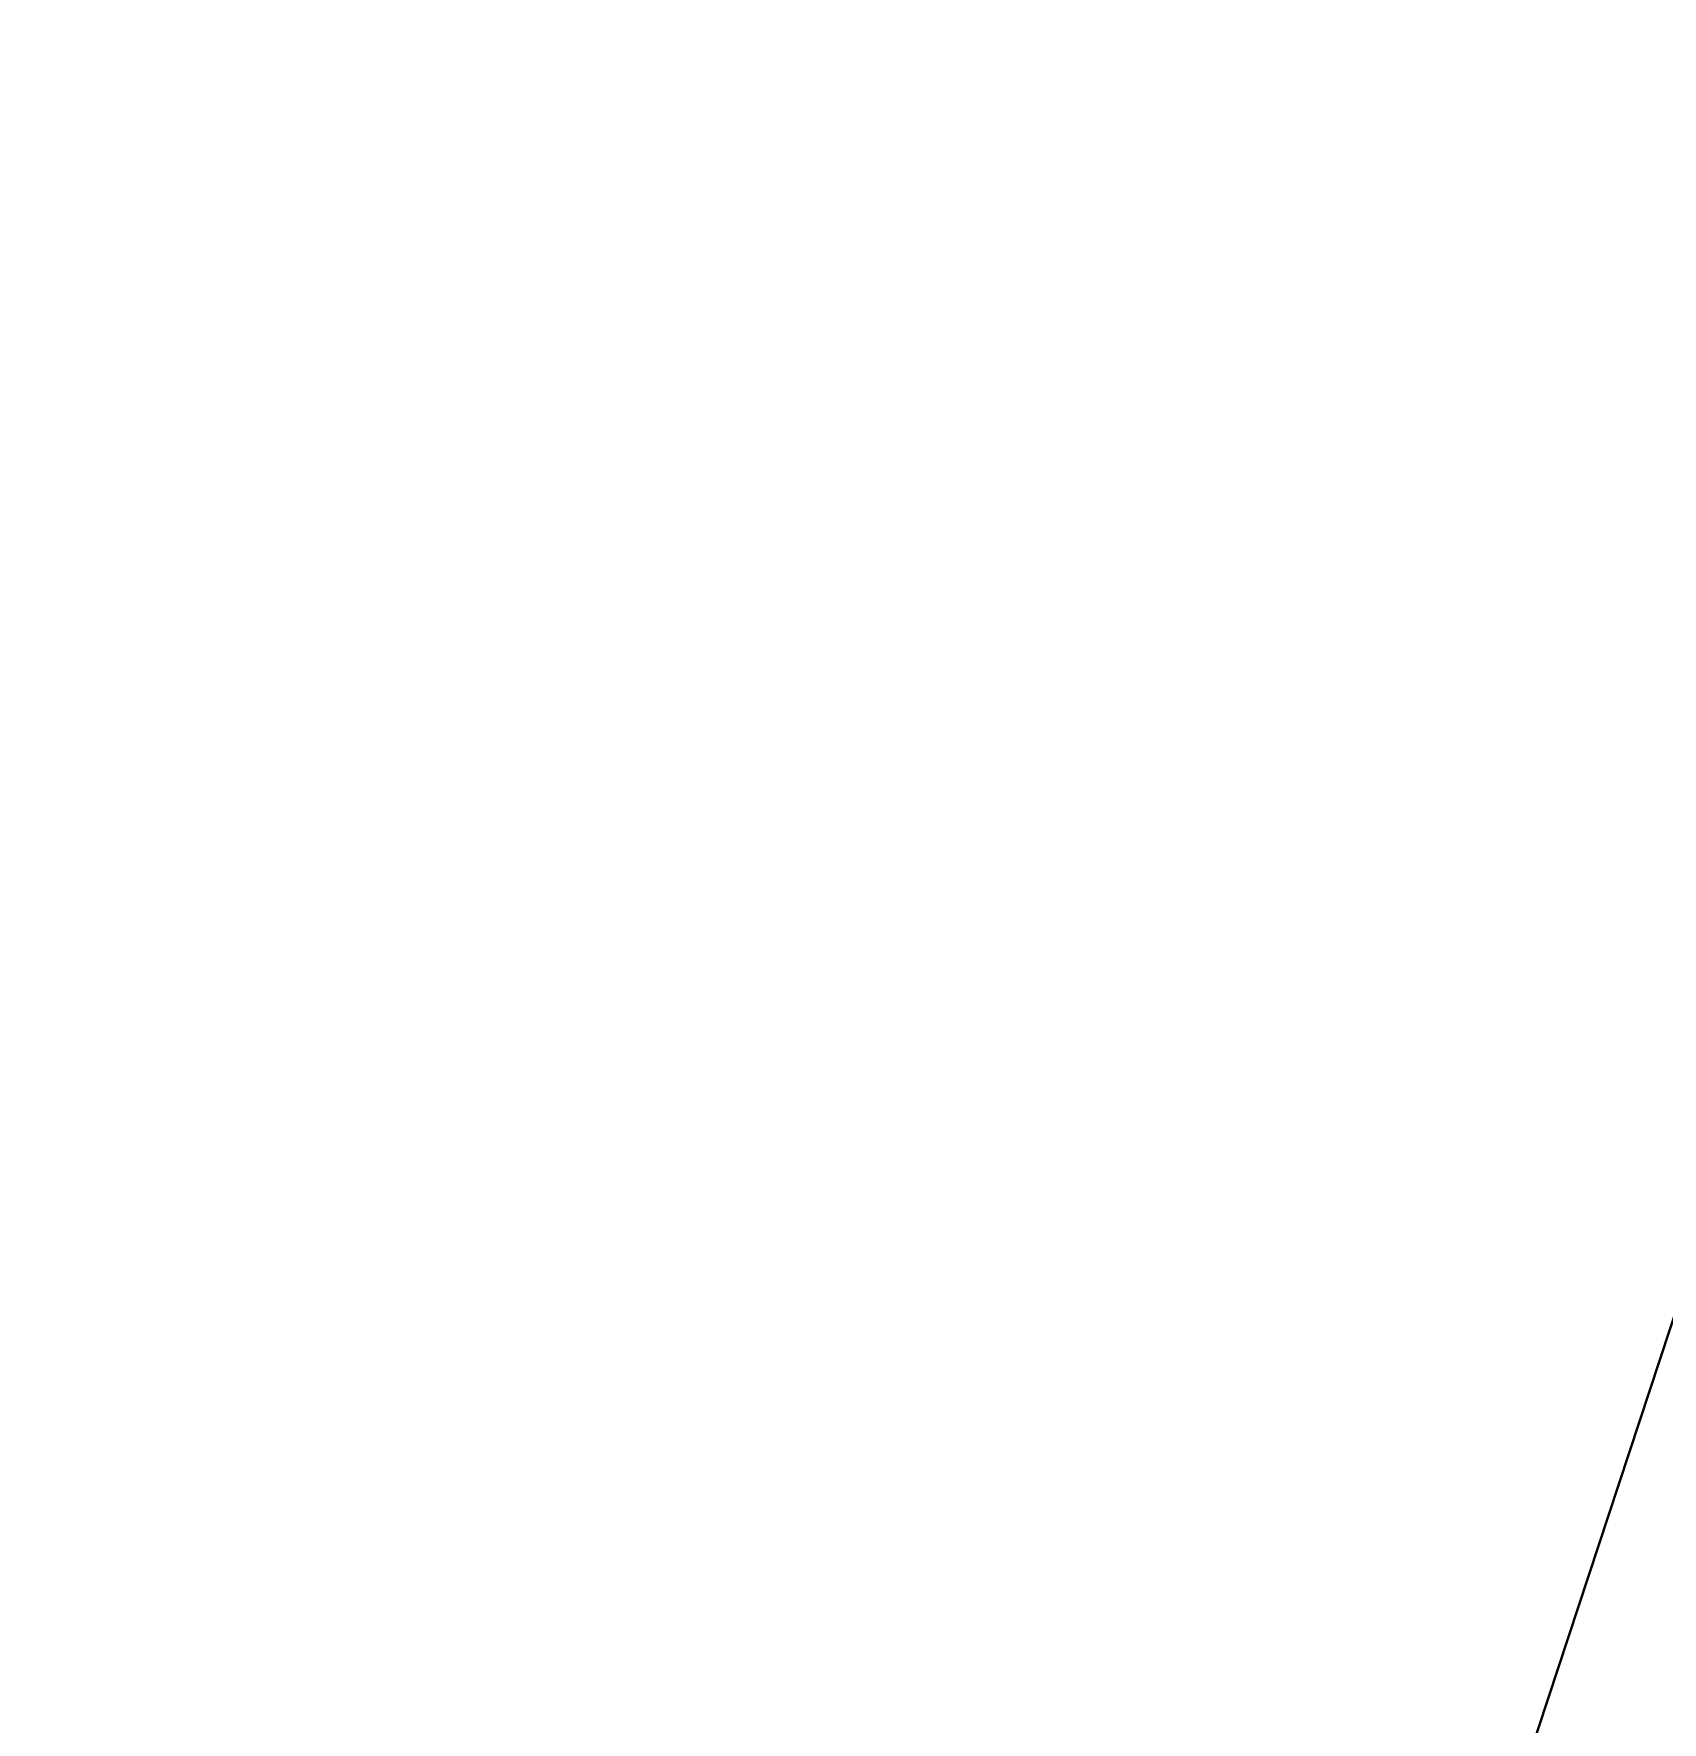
# Model space of a CAD drawing. Header units: metres. Extents: x 2682525 to 2683550, y 1250555 to 1251328.
# Drawn here: x 2683089.35 to 2683094.91, y 1250862.67 to 1250868.44 of the extents above; entities that cross this region are included whole.
import ezdxf

# ---------------------------------------------------------------- set-up
doc = ezdxf.new("R2010")
doc.units = ezdxf.units.M
doc.header["$PDMODE"] = 2
doc.header["$PDSIZE"] = -2
for name, pattern in [('IMPORT-_24_ISO-02 Strichlinie _2_', [38.09999999999999, 30.47999999999999, -7.619999999999998]), ('IMPORT-_25_ISO-10 Strichpunktlinie _2_', [46.98999999999999, 30.47999999999999, -7.619999999999998, 1.270000000000001, -7.619999999999998]), ('IMPORT-_25_VW-01 Strichlinie kurz _2_', [21.165312, 10.580624, -10.584688])]:
    doc.linetypes.add(name, pattern=pattern)
for name, color, linetype, lineweight, true_color in [('2458 A U1_dwg-1', 9, 'Continuous', 18, 0x808080), ('_24_Keine-1', 1, 'IMPORT-_24_ISO-02 Strichlinie _2_', 18, 0xff0000), ('_25_000 Linien-Strichlinie kurz 0_10', 9, 'IMPORT-_25_VW-01 Strichlinie kurz _2_', 18, 0x808080), ('_25_000 Linien-Strichpunktlinie 0_10', 9, 'IMPORT-_25_ISO-10 Strichpunktlinie _2_', 18, 0x808080), ('_25_200 Materialien-Beton', 9, 'Continuous', 18, 0x808080), ('_25_300 Bauteile 3D-Raum-NGF Nettogeschossfläche', 9, 'Continuous', 18, 0x808080), ('_25_300 Bauteile 3D-Tuer', 9, 'Continuous', 18, 0x808080), ('_25_300 Bauteile 3D-Wand Innen', 9, 'Continuous', 18, 0x808080), ('_25_600 Situation-Baulinie', 9, 'Continuous', 18, 0x808080), ('_25_700 Aemter-Feuerpolizei-Fluchtweg', 9, 'IMPORT-_25_VW-01 Strichlinie kurz _2_', 18, 0x808080), ('_25_800 Beschriftung-1_100-Koten', 9, 'Continuous', 18, 0x808080), ('_25_Keine', 9, 'Continuous', 18, 0x808080), ('Bemassung', 9, 'Continuous', 18, 0x808080)]:
    doc.layers.add(name, color=color, linetype=linetype, lineweight=lineweight, true_color=true_color)
doc.layers.add('A-____-____-DIMS', color=7, linetype='Continuous', lineweight=9)
doc.layers.add('Bemassung-1', color=7, linetype='Continuous', lineweight=18)
doc.styles.add('Arial_31', font='arial.ttf', dxfattribs={"width": 0.9, "height": 200})
doc.styles.add('ISOCP_2', font='isocp___.ttf', dxfattribs={"height": 125.8608217592593})
doc.styles.add('ISOCP_3', font='isocp___.ttf', dxfattribs={"height": 75.51649305555554})
doc.dimstyles.new('2_0_mm_-_Arial', dxfattribs={"dimscale": 304.8, "dimtxt": 204.051879991394, "dimasz": 0.2460629921259842, "dimexe": 0.3280839895013123, "dimexo": 0.3280840109072179, "dimgap": 0.08202099737532807, "dimtad": 1, "dimdec": 1, "dimlfac": 0.001, "dimrnd": 0.09999999999999999, "dimzin": 0, "dimdsep": 46, "dimtxsty": 'Arial_31', "dimblk1": 'OBLIQUE', "dimblk2": 'OBLIQUE', "dimsah": 1, "dimcen": 0.09, "dimdle": 0.3280839895013123, "dimazin": 0, "dimtfac": 1, "dimtdec": 4, "dimtix": 1, "dimtmove": 0, "dimatfit": 3, "dimfxl": 1, "dimtvp": 1, "dimtfill": 1, "dimtolj": 1, "dimtzin": 0, "dimarcsym": 2})
doc.dimstyles.new('2_0_mm_-_Arial_1', dxfattribs={"dimscale": 304.8, "dimtxt": 204.051879991394, "dimasz": 0.2460629921259842, "dimexe": 0.3280839895013123, "dimexo": 0.3280840109072179, "dimgap": 0.08202099737532807, "dimtad": 1, "dimdec": 1, "dimlfac": 0.001, "dimrnd": 0.09999999999999999, "dimzin": 0, "dimdsep": 46, "dimtxsty": 'Arial_31', "dimblk1": 'OBLIQUE', "dimblk2": 'OBLIQUE', "dimsah": 1, "dimcen": 0.09, "dimdle": 0.3280839895013123, "dimazin": 0, "dimtfac": 1, "dimtdec": 4, "dimtix": 1, "dimtmove": 2, "dimatfit": 3, "dimfxl": 1, "dimtvp": 1, "dimtfill": 1, "dimtolj": 1, "dimtzin": 0, "dimarcsym": 2})
pattern_1 = [(18.233, (0, 0), (18.77292067800844, -56.98752011815572), []), (288.233, (0, 0), (63.31313485127099, 20.85671487326738), [])]

# ---------------------------------------------------------------- blocks, each defined once
blk = doc.blocks.new('2458 A U1_dwg_VW_SLASH-9044867-U01 Bodenplatte')
at = {"layer": 'Bemassung'}
for p, q in [((-78745.2916024536, -33550.50193177654), (-78857.54480396696, -33662.75513328991)), ((-78701.41820321028, -33606.62853253323), (-78913.65941414777, -33606.62853253323))]:
    blk.add_line(p, q, dxfattribs=at)
blk = doc.blocks.new('2458 A U1_dwg_VW_SLASH-9044869-U01 Bodenplatte')
at = {"layer": 'Bemassung'}
for p, q in [((-78657.54480394101, -33662.75513328987), (-78545.29160242765, -33550.5019317765)), ((-78701.41820318431, -33606.62853253319), (-78489.17699224684, -33606.62853253319))]:
    blk.add_line(p, q, dxfattribs=at)
blk = doc.blocks.new('2458 A U1_dwg_VW_SLASH-9044870-U01 Bodenplatte')
at = {"layer": 'Bemassung'}
for p, q in [((-78745.2916024536, -33550.5019317765), (-78857.54480396696, -33662.75513328987)), ((-78701.41820321028, -33606.62853253319), (-78913.65941414777, -33606.62853253319))]:
    blk.add_line(p, q, dxfattribs=at)
blk = doc.blocks.new('2458 A U1_dwg_VW_SLASH-9044872-U01 Bodenplatte')
at = {"layer": 'Bemassung'}
for p, q in [((-78657.54480394101, -33662.75513328987), (-78545.29160242765, -33550.5019317765)), ((-78701.41820318431, -33606.62853253319), (-78489.17699224684, -33606.62853253319))]:
    blk.add_line(p, q, dxfattribs=at)
blk = doc.blocks.new('2458 A U1_dwg_VW_SLASH-9044945-U01 Bodenplatte')
at = {"layer": 'Bemassung'}
for p, q in [((-79195.29027235285, -32550.50193177514), (-79307.54347386622, -32662.75513328851)), ((-79151.41687310957, -32606.62853253183), (-79363.65808404704, -32606.62853253183))]:
    blk.add_line(p, q, dxfattribs=at)
blk = doc.blocks.new('2458 A U1_dwg_VW_SLASH-9044947-U01 Bodenplatte')
at = {"layer": 'Bemassung'}
for p, q in [((-79007.54463504706, -32662.75513328867), (-78895.2914335337, -32550.5019317753)), ((-79051.41803429037, -32606.62853253198), (-78839.17682335287, -32606.62853253198))]:
    blk.add_line(p, q, dxfattribs=at)
blk = doc.blocks.new('2458 A U1_dwg_VW_SLASH-9044948-U01 Bodenplatte')
at = {"layer": 'Bemassung'}
for p, q in [((-79195.29027235285, -32550.5019317753), (-79307.54347386622, -32662.75513328867)), ((-79151.41687310957, -32606.62853253198), (-79363.65808404704, -32606.62853253198))]:
    blk.add_line(p, q, dxfattribs=at)
blk = doc.blocks.new('2458 A U1_dwg_VW_SLASH-9044949-U01 Bodenplatte')
at = {"layer": 'Bemassung'}
for p, q in [((-78857.54480396921, -32662.75513328868), (-78745.29160245584, -32550.50193177531)), ((-78901.41820321251, -32606.628532532), (-78689.17699227504, -32606.628532532))]:
    blk.add_line(p, q, dxfattribs=at)
blk = doc.blocks.new('2458 A U1_dwg_VW_SLASH-9044950-U01 Bodenplatte')
at = {"layer": 'Bemassung'}
for p, q in [((-78895.2914335337, -32550.50193177531), (-79007.54463504706, -32662.75513328868)), ((-78851.4180342904, -32606.628532532), (-79063.65924522789, -32606.628532532))]:
    blk.add_line(p, q, dxfattribs=at)
blk = doc.blocks.new('2458 A U1_dwg_VW_SLASH-9044951-U01 Bodenplatte')
at = {"layer": 'Bemassung'}
for p, q in [((-78657.54480396921, -32662.75513328869), (-78545.29160245584, -32550.50193177532)), ((-78701.41820321251, -32606.62853253201), (-78489.17699227502, -32606.62853253201))]:
    blk.add_line(p, q, dxfattribs=at)
blk = doc.blocks.new('2458 A U1_dwg_VW_SLASH-9044952-U01 Bodenplatte')
at = {"layer": 'Bemassung'}
for p, q in [((-78745.29160245584, -32550.50193177532), (-78857.54480396921, -32662.75513328869)), ((-78701.41820321255, -32606.62853253201), (-78913.65941415002, -32606.62853253201))]:
    blk.add_line(p, q, dxfattribs=at)
blk = doc.blocks.new('2458 A U1_dwg_VW_SLASH-9044953-U01 Bodenplatte')
at = {"layer": 'Bemassung'}
for p, q in [((-78357.5448039411, -32662.75513328869), (-78245.29160242774, -32550.50193177532)), ((-78401.4182031844, -32606.62853253201), (-78189.17699224692, -32606.62853253201))]:
    blk.add_line(p, q, dxfattribs=at)
blk = doc.blocks.new('2458 A U1_dwg_VW_SLASH-9044954-U01 Bodenplatte')
at = {"layer": 'Bemassung'}
for p, q in [((-78545.29160245584, -32550.50193177532), (-78657.54480396921, -32662.75513328869)), ((-78501.41820321255, -32606.62853253201), (-78713.65941415002, -32606.62853253201))]:
    blk.add_line(p, q, dxfattribs=at)
blk = doc.blocks.new('2458 A U1_dwg_VW_SLASH-9044955-U01 Bodenplatte')
at = {"layer": 'Bemassung'}
for p, q in [((-75745.29160242774, -32550.50193177536), (-75857.5448039411, -32662.75513328873)), ((-75701.41820318444, -32606.62853253204), (-75913.65941412192, -32606.62853253204))]:
    blk.add_line(p, q, dxfattribs=at)
blk = doc.blocks.new('2458 A U1_dwg_VW_SLASH-9044956-U01 Bodenplatte')
at = {"layer": 'Bemassung'}
for p, q in [((-78357.5448039411, -32662.75513328873), (-78245.29160242774, -32550.50193177536)), ((-78401.4182031844, -32606.62853253204), (-78189.17699224692, -32606.62853253204))]:
    blk.add_line(p, q, dxfattribs=at)
blk = doc.blocks.new('2458 A U1_dwg_VW_SLASH-9044958-U01 Bodenplatte')
at = {"layer": 'Bemassung'}
for p, q in [((-75857.5448039411, -32662.75513328887), (-75745.29160242774, -32550.5019317755)), ((-75901.41820318441, -32606.62853253218), (-75689.17699224692, -32606.62853253218))]:
    blk.add_line(p, q, dxfattribs=at)
blk = doc.blocks.new('2458 A U1_dwg_VW_SLASH-9045325-U01 Bodenplatte')
at = {"layer": 'Bemassung'}
for p, q in [((-78745.29160245357, -33050.50193177522), (-78857.54480396694, -33162.75513328859)), ((-78701.41820321027, -33106.6285325319), (-78913.65941414775, -33106.6285325319))]:
    blk.add_line(p, q, dxfattribs=at)
blk = doc.blocks.new('2458 A U1_dwg_VW_SLASH-9045327-U01 Bodenplatte')
at = {"layer": 'Bemassung'}
for p, q in [((-78657.54480396926, -33162.75513328893), (-78545.29160245588, -33050.50193177557)), ((-78701.41820321255, -33106.62853253225), (-78489.17699227507, -33106.62853253225))]:
    blk.add_line(p, q, dxfattribs=at)
blk = doc.blocks.new('2458 A U1_dwg_VW_SLASH-9045328-U01 Bodenplatte')
at = {"layer": 'Bemassung'}
for p, q in [((-78745.29160245357, -33050.50193177557), (-78857.54480396694, -33162.75513328893)), ((-78701.41820321027, -33106.62853253225), (-78913.65941414775, -33106.62853253225))]:
    blk.add_line(p, q, dxfattribs=at)
blk = doc.blocks.new('2458 A U1_dwg_VW_SLASH-9045330-U01 Bodenplatte')
at = {"layer": 'Bemassung'}
for p, q in [((-78657.54480396926, -33162.75513328895), (-78545.29160245588, -33050.50193177559)), ((-78701.41820321255, -33106.62853253227), (-78489.17699227507, -33106.62853253227))]:
    blk.add_line(p, q, dxfattribs=at)
blk = doc.blocks.new('2458 A U1_dwg_VW_SLASH-9046472-U01 Bodenplatte')
at = {"layer": 'Bemassung'}
for p, q in [((-79251.41687310979, -34667.53210463581), (-79251.41687310979, -34879.77331557329)), ((-79307.54347386646, -34711.4055038791), (-79195.2902723531, -34823.65870539247))]:
    blk.add_line(p, q, dxfattribs=at)
blk = doc.blocks.new('2458 A U1_dwg_VW_SLASH-9046473-U01 Bodenplatte')
at = {"layer": 'Bemassung'}
for p, q in [((-79251.41687310979, -34767.53210463566), (-79251.41687310979, -34555.29089369818)), ((-79195.2902723531, -34723.65870539236), (-79307.54347386646, -34611.405503879))]:
    blk.add_line(p, q, dxfattribs=at)
blk = doc.blocks.new('2458 A U1_dwg_VW_SLASH-9046474-U01 Bodenplatte')
at = {"layer": 'Bemassung'}
for p, q in [((-79251.41687310954, -34917.53210463567), (-79251.41687310954, -35129.77331557314)), ((-79307.54347386622, -34961.40550387896), (-79195.29027235285, -35073.65870539233))]:
    blk.add_line(p, q, dxfattribs=at)
blk = doc.blocks.new('2458 A U1_dwg_VW_SLASH-9046475-U01 Bodenplatte')
at = {"layer": 'Bemassung'}
for p, q in [((-79251.41687310954, -34867.53210463577), (-79251.41687310954, -34655.29089369829)), ((-79195.29027235285, -34823.65870539247), (-79307.54347386622, -34711.4055038791))]:
    blk.add_line(p, q, dxfattribs=at)
blk = doc.blocks.new('2458 A U1_dwg_VW_SLASH-9046476-U01 Bodenplatte')
at = {"layer": 'Bemassung'}
for p, q in [((-79251.41687310893, -35137.53250277638), (-79251.41687310893, -35349.77371371385)), ((-79307.54347386562, -35181.40590201967), (-79195.29027235226, -35293.65910353304))]:
    blk.add_line(p, q, dxfattribs=at)
blk = doc.blocks.new('2458 A U1_dwg_VW_SLASH-9046477-U01 Bodenplatte')
at = {"layer": 'Bemassung'}
for p, q in [((-79251.41687310893, -35117.53210463563), (-79251.41687310893, -34905.29089369815)), ((-79195.29027235226, -35073.65870539233), (-79307.54347386562, -34961.40550387896))]:
    blk.add_line(p, q, dxfattribs=at)
blk = doc.blocks.new('2458 A U1_dwg-9041719-U01 Bodenplatte')
at = {"layer": '_25_200 Materialien-Beton'}
h = blk.add_hatch(dxfattribs=at)
h.set_pattern_fill('FP_1', color=256, style=0, pattern_type=2)
h.set_pattern_definition(pattern_1)
h.paths.add_polyline_path([(-78601.41820321267, -36092.62907878838), (-78601.41820321267, -30877.67519800753), (-78801.41820321268, -30877.67519800755), (-78801.41820321268, -36092.62907878838)])
h = blk.add_hatch(dxfattribs=at)
h.set_pattern_fill('FP_1', color=256, style=0, pattern_type=2)
h.set_pattern_definition(pattern_1)
h.paths.add_polyline_path([(-78805.21843396642, -35017.51147295078), (-78802.503983428, -34767.52620986862), (-80103.57597989819, -34753.39859475331), (-80106.29043043342, -35003.38385783554), (-79860.4442099865, -35006.05336481858)])
h = blk.add_hatch(dxfattribs=at)
h.set_pattern_fill('FP_1', color=256, style=0, pattern_type=2)
h.set_pattern_definition(pattern_1)
h.paths.add_polyline_path([(-78801.41820321266, -35017.53210463571), (-76696.41843352126, -35017.53210463571), (-76696.41843352451, -34767.53210463581), (-78801.41820321266, -34767.53210463574)])
h = blk.add_hatch(dxfattribs=at)
h.set_pattern_fill('FP_1', color=256, style=0, pattern_type=2)
h.set_pattern_definition(pattern_1)
h.paths.add_polyline_path([(-78601.41538418407, -35610.01654008817), (-78601.41669497982, -35237.53250277638), (-78801.41538418405, -35237.5321046357), (-78801.41407338686, -35610.01654008817)])
h = blk.add_hatch(dxfattribs=at)
h.set_pattern_fill('FP_1', color=256, style=0, pattern_type=2)
h.set_pattern_definition(pattern_1)
h.paths.add_polyline_path([(-95824.25707511224, -36217.6290787884), (-78601.4182032127, -36217.62907878838), (-78601.4182032127, -35967.62907878838), (-101147.9999999999, -35967.62907878838), (-101147.9999999999, -36217.6290787884)])
h = blk.add_hatch(dxfattribs=at)
h.set_pattern_fill('FP_1', color=256, style=0, pattern_type=2)
h.set_pattern_definition(pattern_1)
h.paths.add_polyline_path([(-48500.30777385936, -36217.6290787884), (-48500.30777385938, -35967.62907878838), (-78601.4182032127, -35967.62907878839), (-78601.4182032127, -36217.6290787884), (-55914.7249122979, -36217.6290787884)])
at = {"layer": '_25_Keine'}
for points in [[(-77748.91831836777, -34667.53210463571), (-77607.49696213259, -34526.11074839626), (-77890.33967460722, -34526.11074839626)], [(-78242.78180609453, -34767.5321046357), (-78101.36044985936, -34626.11074839625), (-78384.203162334, -34626.11074839625)], [(-78101.36044985346, -35158.95346087089), (-78384.2031623281, -35158.95346087089), (-78242.78180609293, -35017.53210463571)]]:
    blk.add_hatch(color=256, dxfattribs=at).paths.add_polyline_path(points)
at = {"layer": '_24_Keine-1', "flags": 128}
blk.add_lwpolyline([(-120346.04804202, -37184.60759412197), (-79100.88624511052, -37184.60759412197), (-44387.89335349894, -37184.60759412197), (-34398.49231407593, -37203.06322460497), (-15063.83701333332, -36526.14934421361), (-8041.731119435301, -36152.02896011105)], dxfattribs=at)
blk.add_lwpolyline([(-120346.04804202, -37184.60759412197), (-79100.88624511052, -37184.60759412197), (-44387.89335349894, -37184.60759412197), (-34398.49231407593, -37203.06322460497), (-15063.83701333332, -36526.14934421361), (-8041.731119435301, -36152.02896011105)], dxfattribs=at)
at = {"layer": '_25_000 Linien-Strichlinie kurz 0_10'}
blk.add_line((-78776.4184335211, -34597.53257460009), (-78776.4184335211, -34765.43938287035), dxfattribs=at)
at = {"layer": '_25_000 Linien-Strichlinie kurz 0_10', "flags": 128}
blk.add_lwpolyline([(-78801.41820321223, -35017.53210462784), (-78601.41669497974, -35017.53210462784), (-78601.41669497974, -35237.53250277635), (-78801.41820321223, -35237.53250277635)], close=True, dxfattribs=at)
at = {"layer": '_25_000 Linien-Strichpunktlinie 0_10'}
blk.add_line((-80920.87396809664, -21262.22230178568), (-80920.87396809664, -35967.6290782401), dxfattribs=at)
at = {"layer": '_25_200 Materialien-Beton'}
for p, q in [((-78801.41820321258, -30877.67519800751), (-78801.41820321258, -36092.62907878835)), ((-78601.41820321258, -30877.6751980075), (-78601.41820321258, -36092.62907878835))]:
    blk.add_line(p, q, dxfattribs=at)
at = {"layer": '_25_200 Materialien-Beton', "flags": 128}
for points in [[(-18304.1090539221, -33460.46579612361), (-18304.1090539221, -36217.62907878838), (-48500.30777385931, -36217.62907878838), (-78601.41820321263, -36217.62907878838), (-101147.9999999997, -36217.62907878838), (-108898, -36217.62907878838), (-118724.255066365, -36217.62907878838), (-118724.255066365, -27248.6188122859), (-117524.2550665291, -27248.6188122859), (-117524.2550665291, -24902.67338658694)], [(-45650.307773881, -30877.67519800747), (-45650.307773881, -35967.62907878837), (-48500.30777385931, -35967.62907878837), (-78601.41820321263, -35967.62907878837), (-101147.9999999998, -35967.62907878837), (-108898, -35967.62907878837), (-118474.255066365, -35967.62907878837), (-118474.255066365, -27498.61881228587), (-117274.2550665292, -27498.61881228587), (-117274.2550665292, -24902.84229519893)], [(-80106.29043043334, -35003.3838578355), (-78805.21843396634, -35017.51147295075), (-78802.50398342793, -34767.52620986859), (-80103.5759798981, -34753.39859475327)], [(-76696.4184335244, -34767.53210463576), (-78801.41820321257, -34767.53210463576), (-78801.41820321257, -35017.53210463568), (-76696.41843352119, -35017.53210463568)], [(-78601.415384184, -35610.01654008812), (-78601.415384184, -35237.53250277635), (-78801.41538418396, -35237.53250277635), (-78801.41538418396, -35610.01654008812)]]:
    blk.add_lwpolyline(points, dxfattribs=at)
at = {"layer": '_25_300 Bauteile 3D-Raum-NGF Nettogeschossfläche', "flags": 128}
for points in [[(-117274.2550665293, -27498.61881228585), (-118474.2550663646, -27498.61881228585), (-118474.2550663646, -35967.62907878839), (-78801.41820321266, -35967.62907878839), (-78801.41820321266, -28020.38244426707)], [(-78801.4182032103, -28020.3824442671), (-78801.4182032103, -30857.67519800747), (-78601.41820318442, -30857.67519800747), (-78601.41820318442, -35967.62907878838)], [(-78601.41820321049, -35967.62907878838), (-45650.3077738728, -35967.62907878838), (-45650.3077738728, -28020.37095639616)]]:
    blk.add_lwpolyline(points, dxfattribs=at)
at = {"layer": '_25_300 Bauteile 3D-Tuer'}
blk.add_line((-78861.41820321266, -28020.43990764163), (-78861.41820321266, -33732.67519800754), dxfattribs=at)
at = {"layer": '_25_300 Bauteile 3D-Tuer', "flags": 128}
for points in [[(-78861.41820321266, -28020.43990764163), (-78861.41820321266, -30857.67519800755), (-78821.41820321267, -30857.67519800755), (-78821.41820321267, -28020.25680325355)], [(-78861.41820321266, -33732.67519800754), (-78821.41820321267, -33732.67519800754), (-78821.41820321267, -28020.25680325355)]]:
    blk.add_lwpolyline(points, dxfattribs=at)
blk.add_lwpolyline([(-78821.41820321258, -30877.67519800751), (-78821.41820321258, -30857.67519800751), (-78581.41820321257, -30857.67519800751), (-78581.41820321257, -30877.67519800751)], close=True, dxfattribs=at)
at = {"layer": '_25_300 Bauteile 3D-Wand Innen'}
for p, q in [((-78801.41820321258, -30877.67519800751), (-78801.41820321258, -36092.62907878835)), ((-78801.41820321257, -30877.67519800751), (-78601.41820321258, -30877.67519800751)), ((-78601.41820321258, -30877.6751980075), (-78601.41820321258, -36092.62907878835))]:
    blk.add_line(p, q, dxfattribs=at)
at = {"layer": '_25_300 Bauteile 3D-Wand Innen', "flags": 128}
for points in [[(-18304.1090539221, -33460.46579612361), (-18304.1090539221, -36217.62907878838), (-48500.30777385931, -36217.62907878838), (-78601.41820321263, -36217.62907878838), (-101147.9999999997, -36217.62907878838), (-108898, -36217.62907878838), (-118724.255066365, -36217.62907878838), (-118724.255066365, -27248.6188122859), (-117524.2550665291, -27248.6188122859), (-117524.2550665291, -24902.67338658694)], [(-78809.07370373262, -35967.62907878835), (-101147.9999999998, -35967.62907878835), (-108898, -35967.62907878835), (-118474.255066365, -35967.62907878835), (-118474.255066365, -27498.61881228587), (-117274.2550665291, -27498.61881228587), (-117274.2550665291, -24902.84229519893)], [(-45650.307773881, -30877.67519800747), (-45650.307773881, -35967.62907878837), (-48500.30777385931, -35967.62907878837), (-78601.41820321263, -35967.62907878837), (-78609.07370373263, -35967.62907878837)]]:
    blk.add_lwpolyline(points, dxfattribs=at)
at = {"layer": '_25_600 Situation-Baulinie', "flags": 128}
blk.add_lwpolyline([(-39998.30878082777, -19697.6751988499), (-28728.35925969961, -19697.6751988499), (-28728.35925969961, -15650.46579640768), (-31328.35925987479, -15650.46579640768), (-31328.35925987479, -7749.77864224621), (-18478.89012047552, -7749.77864224621), (-18478.89012047552, -6190.465796475198), (-8478.890120348786, -6190.465796475198), (-8478.890120348786, -13050.46579667138), (-9678.89012010524, -13050.46579667138), (-9678.89012010524, -26600.46579642589), (-8478.890120445896, -26600.46579642589), (-8478.890120445896, -33460.46579628942), (-18304.10905391994, -33460.46579628942), (-18304.10905391994, -36217.6290792397), (-118724.2550663652, -36217.6290792397), (-118724.2550663652, -27248.61881228595), (-117524.2550665293, -27248.61881228595), (-117524.2550665293, -21873.83377174422)], dxfattribs=at)
at = {"layer": '_25_700 Aemter-Feuerpolizei-Fluchtweg'}
blk.add_line((-78601.41820318445, -35967.62907700967), (-67662.85669525705, -21262.2223017857), dxfattribs=at)
at = {"layer": '_25_700 Aemter-Feuerpolizei-Fluchtweg', "flags": 128}
blk.add_lwpolyline([(-108163.8627957849, -24658.6188136833), (-108163.8627957849, -25138.61881368329), (-78801.41820321255, -35967.62907878838)], dxfattribs=at)
blk.add_lwpolyline([(-78598.97872195097, -35965.70711843456), (-78601.41820318435, -35967.62907700963), (-78600.26652975174, -35964.74487144191)], close=True, dxfattribs=at)
at = {"layer": '_25_800 Beschriftung-1_100-Koten'}
for p, q in [((-78897.90389432097, -30928.61818371648), (-78897.90389432097, -30678.61818371648)), ((-78501.4182031843, -30928.61818371649), (-78501.4182031843, -30678.61818371649)), ((-78772.90389432097, -30803.61818371648), (-79022.90389432097, -30803.61818371648)), ((-78626.4182031843, -30803.61818371649), (-78376.41820318431, -30803.61818371649)), ((-78897.90389429266, -35742.62907878837), (-78897.90389429266, -35992.62907878836)), ((-78501.41820321258, -35742.62907878836), (-78501.41820321258, -35992.62907878836)), ((-78772.90389429267, -35867.62907878837), (-79022.90389429269, -35867.62907878837)), ((-78626.41820321258, -35867.62907878835), (-78376.4182032126, -35867.62907878835))]:
    blk.add_line(p, q, dxfattribs=at)
at = {"layer": '_25_800 Beschriftung-1_100-Koten', "flags": 128}
for points in [[(-78822.90389432099, -30803.61818371648), (-78897.90389432099, -30803.61818371648), (-78897.90389432099, -30878.61818371648), (-78897.90389432099, -30803.61818371648), (-78972.90389432097, -30803.61818371648), (-78897.90389432099, -30803.61818371648), (-78897.90389432099, -30728.61818371648), (-78897.90389432099, -30803.61818371648)], [(-78576.4182031843, -30803.61818371648), (-78501.4182031843, -30803.61818371648), (-78501.4182031843, -30878.61818371648), (-78501.4182031843, -30803.61818371648), (-78426.41820318431, -30803.61818371648), (-78501.4182031843, -30803.61818371648), (-78501.4182031843, -30728.61818371648), (-78501.4182031843, -30803.61818371648)], [(-78822.90389429267, -35867.62907878837), (-78897.90389429267, -35867.62907878837), (-78897.90389429267, -35792.62907878837), (-78897.90389429267, -35867.62907878837), (-78972.90389429266, -35867.62907878837), (-78897.90389429267, -35867.62907878837), (-78897.90389429267, -35942.62907878837), (-78897.90389429267, -35867.62907878837)], [(-78576.41820321258, -35867.62907878835), (-78501.41820321258, -35867.62907878835), (-78501.41820321258, -35792.62907878836), (-78501.41820321258, -35867.62907878835), (-78426.4182032126, -35867.62907878835), (-78501.41820321258, -35867.62907878835), (-78501.41820321258, -35942.62907878836), (-78501.41820321258, -35867.62907878835)]]:
    blk.add_lwpolyline(points, close=True, dxfattribs=at)
at = {"layer": '_25_800 Beschriftung-1_100-Koten'}
for centre, radius, start, end in [((-78897.90389432099, -30803.61818371647), 75, 90, 180.0000000000052), ((-78897.903894321, -30803.61818371648), 75.00000000000364, 2.779804791599114e-12, 90.00000000000277), ((-78501.4182031843, -30803.61818371649), 74.99999999999454, 89.99999999999582, 179.9999999999959), ((-78501.4182031843, -30803.61818371648), 74.99999999998545, 359.9999999999968, 90), ((-78897.90389432099, -30803.61818371648), 75, 180, 269.9999999999996), ((-78897.90389432097, -30803.61818371648), 74.99999999998545, 269.9999999999996, 5.558422176117687e-12), ((-78501.4182031843, -30803.61818371649), 75, 179.9999999999945, 269.9999999999996), ((-78501.4182031843, -30803.61818371649), 74.99999999998909, 270.0000000000024, 2.779804791599114e-12), ((-78897.90389429267, -35867.62907878837), 74.99999999999636, 89.99999999999723, 179.9999999999972), ((-78897.90389429266, -35867.62907878836), 74.99999999998545, 359.9999999999941, 90), ((-78501.4182032126, -35867.62907878835), 75.00000000000149, 89.99999999999166, 179.9999999999916), ((-78501.41820321258, -35867.62907878835), 74.99999999997367, 359.9999999999941, 89.99999999999443), ((-78897.90389429267, -35867.62907878837), 75, 180, 269.9999999999996), ((-78897.9038942927, -35867.62907878837), 74.99999999999636, 269.9999999999968, 359.9999999999968), ((-78501.41820321258, -35867.62907878835), 75.00000000000364, 180.0000000000028, 270.0000000000024), ((-78501.41820321258, -35867.62907878837), 74.99999999998545, 269.9999999999996, 5.558422176118226e-12)]:
    blk.add_arc(centre, radius, start, end, dxfattribs=at)
at = {"layer": '_25_Keine'}
for p, q in [((-78601.41820317999, -25101.90205808578), (-78601.41820317999, -30803.61818371649)), ((-76696.4184335244, -34337.53257454367), (-80102.56689936704, -34337.53257454367)), ((-77607.49696213259, -34526.11074839626), (-77890.33967460722, -34526.11074839626)), ((-77890.33967460722, -34526.11074839626), (-77748.91831836777, -34667.53210463571)), ((-77748.91831836777, -34667.53210463571), (-77607.49696213259, -34526.11074839626)), ((-79934.79452797736, -34610.95221306794), (-79518.36758683094, -34615.47396095287)), ((-78101.36044985936, -34626.11074839625), (-78384.203162334, -34626.11074839625)), ((-78384.203162334, -34626.11074839625), (-78242.78180609453, -34767.5321046357)), ((-78242.78180609453, -34767.5321046357), (-78101.36044985936, -34626.11074839625)), ((-78384.2031623281, -35158.95346087089), (-78242.78180609293, -35017.53210463571)), ((-78242.78180609293, -35017.53210463571), (-78101.36044985346, -35158.95346087089)), ((-78101.36044985346, -35158.95346087089), (-78384.2031623281, -35158.95346087089))]:
    blk.add_line(p, q, dxfattribs=at)
at = {"layer": '_25_Keine', "flags": 128}
for points in [[(-78601.41820321255, -25087.67519800747), (-75706.4182032125, -27957.65213969306), (-78601.41820321245, -30877.67519800747)], [(-80428.81953215816, -26701.01001284072), (-81696.41820321267, -27957.65213969315), (-78801.41820321266, -30877.6751980075)], [(-80103.5759798981, -34753.39859475326), (-78802.50398342793, -34767.52620986854), (-78801.41820321255, -34667.53210463565), (-80102.49019968275, -34653.40448952038)], [(-76696.4184335228, -34667.53210463565), (-78801.41820321255, -34667.53210463565), (-78801.41820321255, -34767.53210463566), (-76696.41843352279, -34767.53210463566)]]:
    blk.add_lwpolyline(points, dxfattribs=at)
for points in [[(-84251.41687310956, -30857.67519800745), (-81751.41687310957, -30857.67519800745), (-81751.41687310957, -35857.67519800746), (-84251.41687310956, -35857.67519800746)], [(-81751.41687310956, -30857.67519800746), (-79251.41687310957, -30857.67519800746), (-79251.41687310957, -35857.67519800746), (-81751.41687310956, -35857.67519800746)], [(-78951.41803429053, -36017.67519755681), (-79251.41687310951, -36017.67519755681), (-79251.41687310951, -30857.67519800746), (-78951.41803429062, -30857.67519800746)], [(-78801.41820321037, -36017.67519755962), (-78951.41803429052, -36017.67519755962), (-78951.41803429052, -30857.67519800745), (-78801.41820321023, -30857.67519800745)], [(-78601.41820318435, -36017.67519756228), (-78801.41820321036, -36017.67519756228), (-78801.41820321036, -30857.67519800748), (-78601.41820318432, -30857.67519800748)], [(-78301.41820318437, -36017.67519756666), (-78601.41820318437, -36017.67519756666), (-78601.41820318437, -30857.67519800747), (-78301.41820318444, -30857.67519800747)], [(-75801.41820318444, -35857.67519800746), (-78301.41820318444, -35857.67519800746), (-78301.41820318444, -30857.67519800745), (-75801.41820318444, -30857.67519800745)], [(-73301.41820318444, -35857.67519800744), (-75801.41820318444, -35857.67519800744), (-75801.41820318444, -30857.67519800743), (-73301.41820318444, -30857.67519800743)], [(-80243.98825560443, -34196.11121836301), (-76696.4184335244, -34196.11121836301), (-76696.4184335244, -35610.01654008809), (-80243.9882556044, -35610.01654008809)], [(-77306.10101516133, -34196.11121836512), (-77164.67965892186, -34337.53257460029), (-77023.25830268668, -34196.11121836085)], [(-79520.36962737884, -34614.94623242305), (-79518.36758683094, -34615.47396095287), (-79520.36526906972, -34616.01795491369)]]:
    blk.add_lwpolyline(points, close=True, dxfattribs=at)
at = {"layer": 'Bemassung'}
for p, q in [((-79063.65924522789, -32606.628532532), (-79175.90045616537, -32606.628532532)), ((-78913.65941415002, -32606.62853253201), (-79025.90062508752, -32606.62853253201)), ((-78839.17682335287, -32606.62853253198), (-78726.93561241539, -32606.62853253198)), ((-78713.65941415002, -32606.62853253201), (-78825.90062508751, -32606.62853253201)), ((-78689.17699227504, -32606.628532532), (-78576.93578133752, -32606.628532532)), ((-78489.17699227502, -32606.62853253201), (-78376.93578133754, -32606.62853253201)), ((-78601.41820321255, -33106.62853253225), (-78801.41820321027, -33106.62853253225)), ((-78601.41820318434, -33606.62853253319), (-78801.41820321027, -33606.62853253319)), ((-79251.41687310979, -34555.29089369818), (-79251.41687310979, -34443.04968276068)), ((-79251.41687310954, -34655.29089369829), (-79251.41687310954, -34543.04968276079)), ((-78779.41843352262, -34667.53210463568), (-79351.41687310977, -34667.53210463568)), ((-79251.41687310893, -34905.29089369815), (-79251.41687310893, -34793.04968276064)), ((-79251.41687310979, -34879.77331557329), (-79251.41687310979, -34992.01452651079)), ((-79251.41687310954, -35129.77331557314), (-79251.41687310954, -35242.01452651065)), ((-78804.41820321223, -35237.53250277635), (-79351.41687310892, -35237.53250277635)), ((-79251.41687310893, -35349.77371371385), (-79251.41687310893, -35462.01492465136))]:
    blk.add_line(p, q, dxfattribs=at)
at = {"layer": 'Bemassung', "flags": 128}
for points in [[(-78951.41803429037, -32706.62853253198), (-78951.41803429037, -32149.79851787204)], [(-78801.41820321254, -32706.62853253199), (-78801.41820321254, -32149.79851787203)], [(-78601.41820321252, -32706.62853253199), (-78601.41820321252, -32149.79851787203)], [(-78301.41820318442, -32706.62853253202), (-78301.41820318442, -32149.79851787204)], [(-79251.41687310954, -32706.62853253197), (-79251.41687310954, -32202.5642198657)], [(-78601.41820321255, -33206.62853253225), (-78601.41820321255, -32190.78248413431)], [(-75801.41820318442, -32706.62853253216), (-75801.41820318442, -32257.28420711736)], [(-78801.41820321027, -33706.62853253317), (-78801.41820321027, -32528.42354428526)], [(-78601.41820318434, -33706.62853253317), (-78601.41820318434, -32528.42354428527)], [(-78801.41820321027, -33206.62853253223), (-78801.41820321027, -33062.04273085197)], [(-79351.41687310953, -34767.53210463579), (-78779.41843352238, -34767.53210463579)], [(-79351.41687310892, -35017.53210463565), (-78771.9183183645, -35017.53210463565)]]:
    blk.add_lwpolyline(points, close=True, dxfattribs=at)
for points in [[(-79475.89929498454, -32606.62853253198), (-79363.65808404704, -32606.62853253198), (-81639.17566217203, -32606.62853253198)], [(-78301.41820318442, -32606.62853253201), (-78601.41820321252, -32606.62853253201), (-78801.41820321254, -32606.62853253201), (-78951.41803429037, -32606.62853253201), (-79251.41687310954, -32606.62853253201)], [(-75913.65941412192, -32606.62853253204), (-78189.17699224692, -32606.62853253204), (-78076.93578130941, -32606.62853253204)], [(-73525.90062505941, -32606.62853253231), (-73413.65941412192, -32606.62853253231), (-75689.17699224692, -32606.62853253231)], [(-79025.90062508525, -33106.62853253225), (-78913.65941414775, -33106.62853253225), (-86754.17566217206, -33106.62853253225), (-86641.93445123456, -33106.62853253225)], [(-73410.90062505944, -33106.62853253249), (-73298.65941412194, -33106.62853253249), (-78489.17699227507, -33106.62853253249), (-78376.93578133757, -33106.62853253249)], [(-79025.90062508527, -33606.62853253319), (-78913.65941414777, -33606.62853253319), (-86864.17566217204, -33606.62853253319)], [(-73188.65941412197, -33606.62853253319), (-78489.17699224684, -33606.62853253319), (-78376.93578130934, -33606.62853253319)], [(-79251.41687310893, -35237.53250277635), (-79251.41687310893, -35017.53210463565), (-79251.41687310893, -34767.53210463579), (-79251.41687310893, -34667.53210463568)]]:
    blk.add_lwpolyline(points, dxfattribs=at)
for name in ['2458 A U1_dwg_VW_SLASH-9044945-U01 Bodenplatte', '2458 A U1_dwg_VW_SLASH-9044948-U01 Bodenplatte', '2458 A U1_dwg_VW_SLASH-9044950-U01 Bodenplatte', '2458 A U1_dwg_VW_SLASH-9044947-U01 Bodenplatte', '2458 A U1_dwg_VW_SLASH-9044952-U01 Bodenplatte', '2458 A U1_dwg_VW_SLASH-9044949-U01 Bodenplatte', '2458 A U1_dwg_VW_SLASH-9044954-U01 Bodenplatte', '2458 A U1_dwg_VW_SLASH-9044951-U01 Bodenplatte', '2458 A U1_dwg_VW_SLASH-9044953-U01 Bodenplatte', '2458 A U1_dwg_VW_SLASH-9044956-U01 Bodenplatte', '2458 A U1_dwg_VW_SLASH-9044955-U01 Bodenplatte', '2458 A U1_dwg_VW_SLASH-9044958-U01 Bodenplatte', '2458 A U1_dwg_VW_SLASH-9045325-U01 Bodenplatte', '2458 A U1_dwg_VW_SLASH-9045328-U01 Bodenplatte', '2458 A U1_dwg_VW_SLASH-9045327-U01 Bodenplatte', '2458 A U1_dwg_VW_SLASH-9045330-U01 Bodenplatte', '2458 A U1_dwg_VW_SLASH-9044867-U01 Bodenplatte', '2458 A U1_dwg_VW_SLASH-9044870-U01 Bodenplatte', '2458 A U1_dwg_VW_SLASH-9044869-U01 Bodenplatte', '2458 A U1_dwg_VW_SLASH-9044872-U01 Bodenplatte', '2458 A U1_dwg_VW_SLASH-9046473-U01 Bodenplatte', '2458 A U1_dwg_VW_SLASH-9046475-U01 Bodenplatte', '2458 A U1_dwg_VW_SLASH-9046472-U01 Bodenplatte', '2458 A U1_dwg_VW_SLASH-9046477-U01 Bodenplatte', '2458 A U1_dwg_VW_SLASH-9046474-U01 Bodenplatte', '2458 A U1_dwg_VW_SLASH-9046476-U01 Bodenplatte']:
    blk.add_blockref(name, (0, 0))
at = {"layer": '_25_800 Beschriftung-1_100-Koten', "char_height": 125.8608217592593, "attachment_point": 1, "line_spacing_factor": 1.478621465017729, "style": 'ISOCP_2'}
for s, insert, width in [('455.35', (-79432.9221643443, -30635.72630083442), 659.7890841813136), ('-3.40m / 455.45', (-79976.95731207887, -35689.74466600685), 1624.096207215541), ('-3.40m / 455.45', (-78430.96842391738, -35689.74466600691), 1624.096207215541)]:
    blk.add_mtext(s, dxfattribs=dict(at, insert=insert, width=width))
at = {"layer": '_25_Keine', "attachment_point": 1, "line_spacing_factor": 1.478621465017729}
for s, insert, char_height, width, style in [('Gem. LA', (-77401.67673090372, -34072.75893616704), 125.8608217592593, 795.1304347826086, 'ISOCP_2'), ('458.73', (-77891.97088580506, -34401.0414017841), 125.8608217592593, 659.7890841813136, 'ISOCP_2'), ('458.63', (-78465.63121119644, -34501.0414017853), 125.8608217592593, 659.7890841813136, 'ISOCP_2'), ('Gefälle', (-79918.0094662687, -34538.54654320411), 75.51649305555554, 436.4677804295942, 'ISOCP_3'), ('458.33', (-78465.63121118754, -35234.96744759326), 125.8608217592593, 659.7890841813136, 'ISOCP_2')]:
    blk.add_mtext(s, dxfattribs=dict(at, insert=insert, char_height=char_height, width=width, style=style))
at = {"layer": 'Bemassung-1', "char_height": 125.8608217592593, "line_spacing_factor": 1.478621465017729, "style": 'ISOCP_2'}
for s, insert, width, attachment_point in [('2.50', (-80501.41687310953, -32499.59525656414), 406.0240518038852, 2), ('30', (-79409.76010939376, -32462.96194792258), 236.8473635522664, 2), ('15', (-79031.8610138912, -32462.96194792258), 203.0120259019426, 2), ('20', (-78675.66295907217, -32462.96194792261), 236.8473635522664, 2), ('30', (-78171.23335331783, -32462.96194792265), 236.8473635522664, 2), ('2.50', (-77051.41820318441, -32499.59525656435), 406.0240518038852, 2), ('5', (-75769.89962997542, -32833.73392162681), 118.4236817761332, 1), ('20', (-78701.4182032114, -32999.59525656453), 236.8473635522664, 2), ('5.41', (-76126.32834443961, -32980.27187838937), 389.1063829787234, 1), ('5', (-75707.25237209503, -33333.73392162773), 118.4236817761332, 1), ('20', (-78418.74714203822, -33462.9619479238), 236.8473635522664, 2), ('5.52', (-76078.9756022918, -33480.2718783903), 406.0240518038852, 1)]:
    blk.add_mtext(s, dxfattribs=dict(at, insert=insert, width=width, attachment_point=attachment_point))
at = {"layer": 'Bemassung-1', "char_height": 125.8608217592593, "attachment_point": 2, "rotation": 90, "line_spacing_factor": 1.478621465017729, "style": 'ISOCP_2'}
for s, insert, width in [('10', (-79143.29456883046, -34559.19376958965), 203.0120259019426), ('25', (-79143.29456882963, -34900.10953693809), 236.8473635522664), ('22', (-79357.37698381607, -35127.53230370597), 236.8473635522664)]:
    blk.add_mtext(s, dxfattribs=dict(at, insert=insert, width=width))
blk = doc.blocks.new('_Oblique')
at = {"color": 0, "linetype": 'ByBlock', "lineweight": -2}
blk.add_line((-0.5, -0.5), (0.5, 0.5), dxfattribs=at)
blk = doc.blocks.new('*D1807')
at = {"layer": 'A-____-____-DIMS', "color": 0, "lineweight": -2, "transparency": 16777216}
for p, q in [((2683068.897622096, 1250867.009540824), (2683135.861756529, 1250900.785341326)), ((2683053.688199543, 1250859.338114525), (2683068.897622096, 1250867.009540824)), ((2683053.688199543, 1250859.338114525), (2682986.72406511, 1250825.562314023)), ((2683113.74310552, 1250778.098576879), (2683113.932022766, 1250777.724028246)), ((2683098.698719751, 1250770.099947516), (2683098.722600213, 1250770.052601948))]:
    blk.add_line(p, q, dxfattribs=at)
at = {"layer": 'A-____-____-DIMS', "color": 0, "lineweight": -2, "transparency": 16777216, "xscale": 74.99999999999999, "yscale": 74.99999999999999, "zscale": 74.99999999999999}
for p, rotation in [((2683068.897622096, 1250867.009540824), 206.7657572042305), ((2683053.688199543, 1250859.338114525), 26.76575720423048)]:
    blk.add_blockref('_Oblique', p, dxfattribs=dict(at, rotation=rotation))
at = {"layer": 'A-____-____-DIMS', "color": 0, "transparency": 16777216, "insert": (2683004.047613651, 1250976.668747653), "char_height": 200, "width": 911.641014607705, "attachment_point": 5, "rotation": 26.76575720423047, "style": 'Arial_31', "bg_fill": 3, "box_fill_scale": 1.1, "bg_fill_color": 256, "bg_fill_true_color": 13158600, "bg_fill_transparency": 0}
blk.add_mtext('\\A1;0.0', dxfattribs=at)
at = {"layer": 'Defpoints', "color": 0, "transparency": 16777216}
for p in [(2683068.708701911, 1250867.384095282), (2683068.897622096, 1250867.009540824), (2683053.664316143, 1250859.385465919)]:
    blk.add_point(p, dxfattribs=at)
blk = doc.blocks.new('*D1808')
at = {"layer": 'A-____-____-DIMS', "color": 0, "lineweight": -2, "transparency": 16777216}
for p, q in [((2683101.306229421, 1250883.356000871), (2683168.270363854, 1250917.131801374)), ((2683068.897622741, 1250867.009539544), (2683001.933488308, 1250833.233739042)), ((2683146.196746825, 1250794.355752247), (2683146.340630091, 1250794.070488293)), ((2683113.74310552, 1250778.098576879), (2683113.932023411, 1250777.724026967))]:
    blk.add_line(p, q, dxfattribs=at)
at = {"layer": 'A-____-____-DIMS', "color": 0, "transparency": 16777216, "insert": (2682617.72699169, 1250788.948338999), "char_height": 200, "width": 911.641014607705, "attachment_point": 1, "rotation": 26.76575720423047, "line_spacing_factor": 0.9417779076525878, "style": 'Arial_31', "bg_fill": 3, "box_fill_scale": 1.1, "bg_fill_color": 256, "bg_fill_true_color": 13158600, "bg_fill_transparency": 0}
blk.add_mtext('\\A1;0.0', dxfattribs=at)
at = {"layer": 'A-____-____-DIMS', "color": 0, "lineweight": -2, "transparency": 16777216}
blk.add_line((2683068.897622741, 1250867.009539544), (2683101.306229421, 1250883.356000871), dxfattribs=at)
at = {"layer": 'Defpoints', "color": 0, "transparency": 16777216}
for p in [(2683101.162343216, 1250883.641270651), (2683101.306229421, 1250883.356000871), (2683068.708701911, 1250867.384095282)]:
    blk.add_point(p, dxfattribs=at)
at = {"layer": 'A-____-____-DIMS', "color": 0, "lineweight": -2, "transparency": 16777216, "xscale": 74.99999999999999, "yscale": 74.99999999999999, "zscale": 74.99999999999999}
for p, rotation in [((2683101.306229421, 1250883.356000871), 206.7657572042305), ((2683068.897622741, 1250867.009539544), 26.76575720423048)]:
    blk.add_blockref('_Oblique', p, dxfattribs=dict(at, rotation=rotation))
blk = doc.blocks.new('*D1809')
at = {"layer": 'A-____-____-DIMS', "color": 0, "lineweight": -2, "transparency": 16777216}
for p, q in [((2683132.910514814, 1250899.296771893), (2683199.874649247, 1250933.072572396)), ((2683101.30623005, 1250883.355999624), (2683132.910514814, 1250899.296771893)), ((2683101.30623005, 1250883.355999624), (2683034.342095617, 1250849.580199121)), ((2683177.801724807, 1250810.295150137), (2683177.944915484, 1250810.011259315)), ((2683146.196746825, 1250794.355752247), (2683146.34063072, 1250794.070487046))]:
    blk.add_line(p, q, dxfattribs=at)
at = {"layer": 'A-____-____-DIMS', "color": 0, "lineweight": -2, "transparency": 16777216, "xscale": 74.99999999999999, "yscale": 74.99999999999999, "zscale": 74.99999999999999}
for p, rotation in [((2683132.910514814, 1250899.296771893), 206.7657572042305), ((2683101.30623005, 1250883.355999624), 26.76575720423048)]:
    blk.add_blockref('_Oblique', p, dxfattribs=dict(at, rotation=rotation))
at = {"layer": 'A-____-____-DIMS', "color": 0, "transparency": 16777216, "insert": (2683059.863075263, 1251004.821305737), "char_height": 200, "width": 911.641014607705, "attachment_point": 5, "rotation": 26.76575720423047, "style": 'Arial_31', "bg_fill": 3, "box_fill_scale": 1.1, "bg_fill_color": 256, "bg_fill_true_color": 13158600, "bg_fill_transparency": 0}
blk.add_mtext('\\A1;0.0', dxfattribs=at)
at = {"layer": 'Defpoints', "color": 0, "transparency": 16777216}
for p in [(2683132.767321199, 1250899.58066854), (2683132.910514814, 1250899.296771893), (2683101.162343216, 1250883.641270651)]:
    blk.add_point(p, dxfattribs=at)

msp = doc.modelspace()

# ---------------------------------------------------------------- block references
at = {"layer": '2458 A U1_dwg-1', "xscale": 0.001, "yscale": 0.001, "zscale": 0.001, "rotation": 26.76575494316579}
msp.add_blockref('2458 A U1_dwg-9041719-U01 Bodenplatte', (2683147.144467305, 1250931.177239274), dxfattribs=at)

# ---------------------------------------------------------------- next in the draw order: dimensions: what is measured, and where the dimension line sits
at = {"layer": 'A-____-____-DIMS'}
dim = msp.add_linear_dim(base=(2683068.897622096, 1250867.009540824), p1=(2683053.664316142, 1250859.385465919), p2=(2683068.708701911, 1250867.384095282), angle=26.76575720423047, dimstyle='2_0_mm_-_Arial', override={"dimpost": '<>', "dimfxl": 17038.5332360565}, dxfattribs=at)
dim.commit()
dim.dimension.update_dxf_attribs({"geometry": '*D1807', "text_midpoint": (2683004.047613651, 1250976.668747653)})

# ---------------------------------------------------------------- next in the draw order: dimensions: what is measured, and where the dimension line sits
dim = msp.add_linear_dim(base=(2683101.306229421, 1250883.356000871), p1=(2683068.708701911, 1250867.384095282), p2=(2683101.162343216, 1250883.641270651), angle=26.76575720423047, dimstyle='2_0_mm_-_Arial_1', override={"dimpost": '<>', "dimfxl": 36297.85923366722}, dxfattribs=at)
dim.commit()
dim.dimension.update_dxf_attribs({"geometry": '*D1808', "text_midpoint": (2683084.754535631, 1250875.177022492), "dimtype": 160})

# ---------------------------------------------------------------- next in the draw order: dimensions: what is measured, and where the dimension line sits
dim = msp.add_linear_dim(base=(2683132.910514814, 1250899.296771893), p1=(2683101.162343216, 1250883.641270651), p2=(2683132.767321198, 1250899.58066854), angle=26.76575720423047, dimstyle='2_0_mm_-_Arial', override={"dimpost": '<>', "dimfxl": 35396.87893486193}, dxfattribs=at)
dim.commit()
dim.dimension.update_dxf_attribs({"geometry": '*D1809', "text_midpoint": (2683059.863075263, 1251004.821305737)})

doc.saveas('drawing.dxf')
